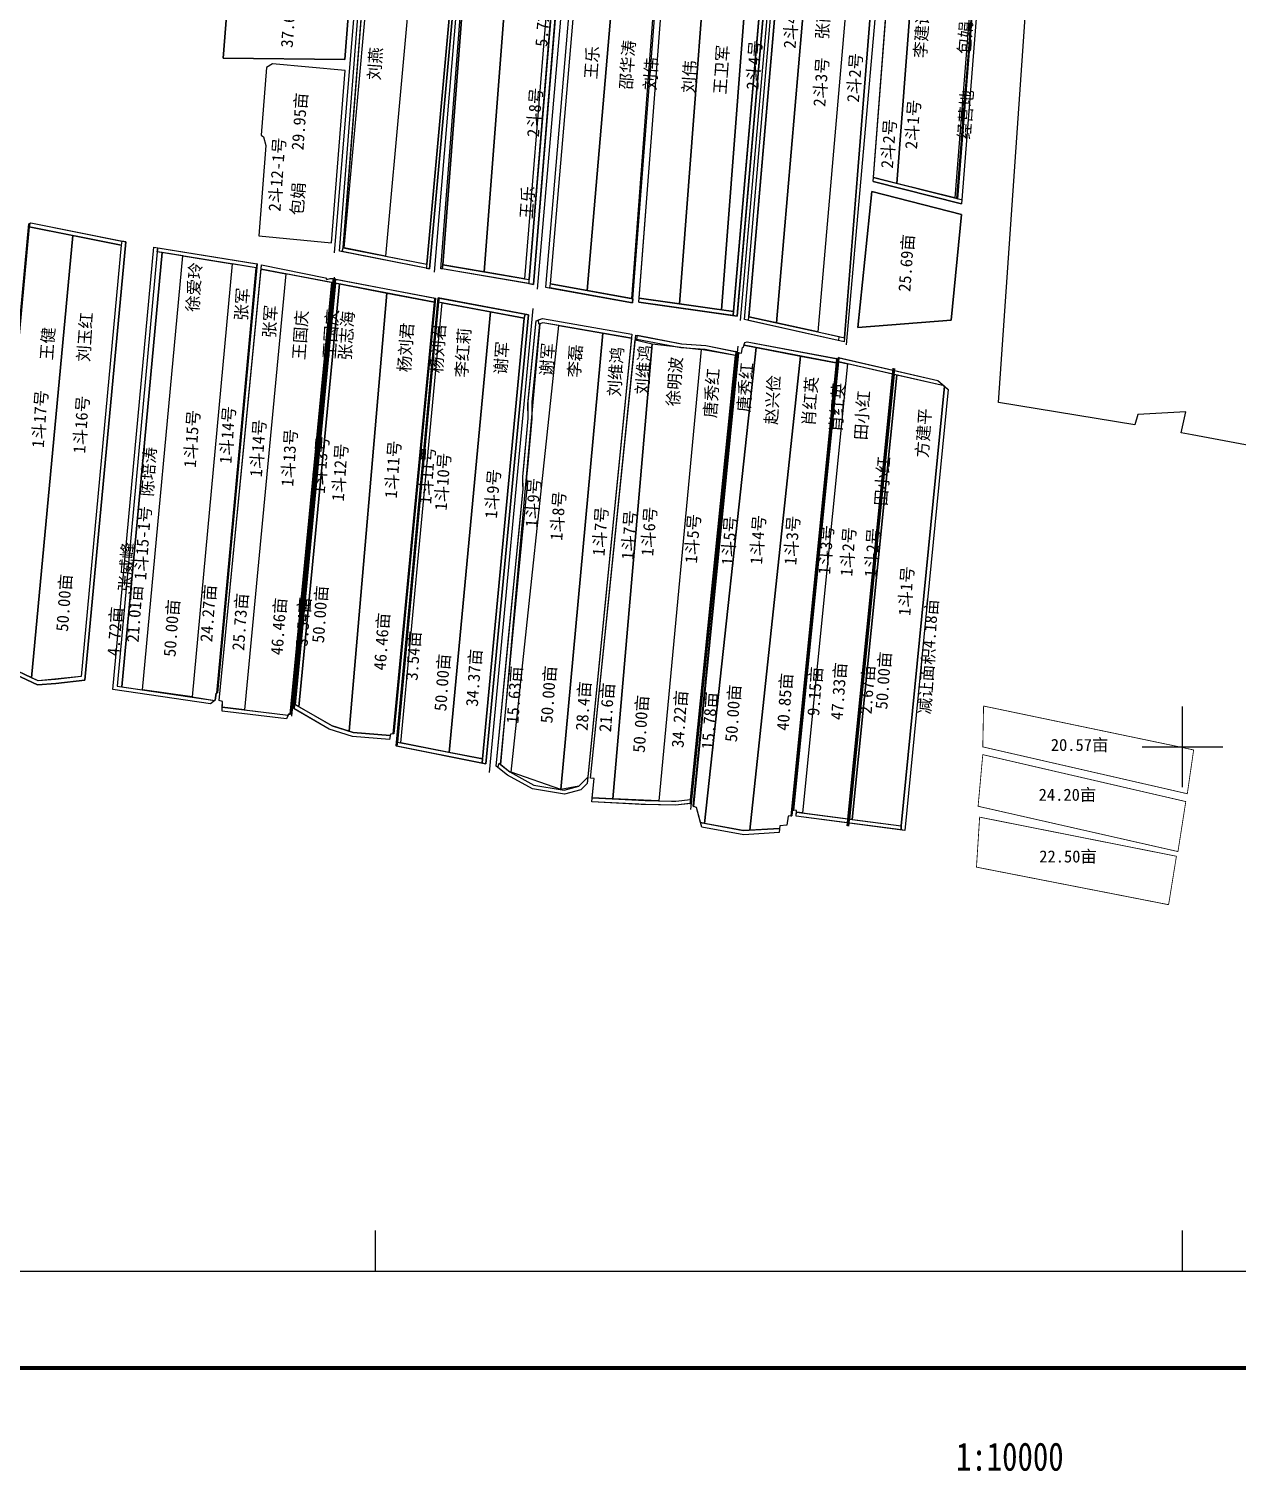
# Model space of a CAD drawing. Extents: x 554595 to 560908, y 4975051 to 4981577.
# Drawn here: x 556571 to 558068, y 4975103 to 4976889 of the extents above; entities that cross this region are included whole.
import ezdxf
from ezdxf.enums import TextEntityAlignment as Align

# ---------------------------------------------------------------- set-up
doc = ezdxf.new("R2010")
doc.units = 0
doc.header["$LTSCALE"] = 10
for name, color, linetype in [('2020.3.23', 7, 'CONTINUOUS'), ('2021新职工', 7, 'CONTINUOUS'), ('2022nian', 7, 'CONTINUOUS'), ('TK', 7, 'CONTINUOUS'), ('ZDH', 1, 'CONTINUOUS'), ('出地桩', 2, 'CONTINUOUS'), ('地块名称', 7, 'CONTINUOUS'), ('扣减林带', 3, 'CONTINUOUS'), ('承包户', 7, 'CONTINUOUS'), ('测地框', 7, 'CONTINUOUS'), ('经营地', 5, 'CONTINUOUS'), ('经营地面积', 5, 'CONTINUOUS'), ('身份地', 1, 'CONTINUOUS'), ('身份地面积', 1, 'CONTINUOUS'), ('４－５', 5, 'CONTINUOUS')]:
    doc.layers.add(name, color=color, linetype=linetype)
doc.styles.add('宋体', font='SimSun.ttf')

msp = doc.modelspace()

# ---------------------------------------------------------------- linework, layer by layer
at = {"layer": '2020.3.23', "color": 3, "linetype": 'Continuous', "elevation": 295.6, "flags": 128}
msp.add_lwpolyline([(557135, 4976588.1), (557083.5, 4976596.9), (557132.5, 4977236.9), (557183.9, 4977227.3)], close=True, dxfattribs=at)
at = {"layer": '2021新职工', "color": 4, "linetype": 'Continuous', "elevation": 295.8, "flags": 128}
msp.add_lwpolyline([(557018.4, 4976014.3), (556972.7, 4976017.9), (556967.4, 4976019.6), (557014.4, 4976562), (557073.1, 4976550.8), (557022.1, 4976016), (557018.6, 4976015.8)], close=True, dxfattribs=at)
at = {"layer": '2021新职工', "color": 4, "linetype": 'Continuous', "flags": 128}
msp.add_lwpolyline([(557082.7, 4976549.9), (557078.4, 4976550.7), (557027.4, 4976006), (557031.6, 4976005.1)], close=True, dxfattribs=at)
at = {"layer": '2022nian', "color": 3, "linetype": 'Continuous', "flags": 128}
for points in [[(557019.3, 4977255.8), (557010.9, 4977257.2), (557003.5, 4977175.8), (556960, 4976618.1), (556961.3, 4976617.9)], [(557012.6, 4976607.8), (556961.3, 4976617.9), (557019.3, 4977255.8), (557070.7, 4977247)], [(557756.5, 4977133.1), (557753.9, 4977133.5), (557717.9, 4976679.8), (557720.5, 4976679.1)], [(556735.7, 4976612), (556729.9, 4976612.9), (556680.2, 4976075.3), (556686, 4976074.5)], [(556761.4, 4976607.9), (556735.7, 4976612), (556686, 4976074.5), (556711.7, 4976070.7)], [(557640.7, 4976461.6), (557585, 4976474.3), (557529.2, 4975918.3), (557585.6, 4975910.8)]]:
    msp.add_lwpolyline(points, close=True, dxfattribs=at)
at = {"layer": '2022nian', "color": 2, "linetype": 'Continuous', "flags": 128}
msp.add_lwpolyline([(556962.5, 4976837.6), (556872.6, 4976845.8), (556865.2, 4976841.4), (556858.7, 4976757.5), (556861.5, 4976755.4), (556864.2, 4976744.8), (556855.5, 4976633), (556945.7, 4976624.3)], close=True, dxfattribs=at)
at = {"layer": '2022nian', "color": 3, "linetype": 'Continuous', "elevation": 295.9, "flags": 128}
msp.add_lwpolyline([(557645.9, 4976460.4), (557642.7, 4976461.1), (557587.5, 4975910.6), (557590.7, 4975910.2)], close=True, dxfattribs=at)
at = {"layer": 'TK', "linetype": 'Continuous'}
for p, q in [((558000, 4975950), (558000, 4976050)), ((557950, 4976000), (558050, 4976000)), ((557000, 4975351), (557000, 4975401)), ((558000, 4975351), (558000, 4975401))]:
    msp.add_line(p, q, dxfattribs=at)
at = {"layer": 'TK', "linetype": 'Continuous', "const_width": 5, "flags": 128}
msp.add_lwpolyline([(554666, 4975231), (560906, 4975231), (560906, 4981471), (554666, 4981471)], close=True, dxfattribs=at)
at = {"layer": 'TK', "linetype": 'Continuous', "flags": 128}
msp.add_lwpolyline([(554786, 4975351), (560786, 4975351), (560786, 4981351), (554786, 4981351)], close=True, dxfattribs=at)
at = {"layer": '出地桩', "color": 2, "linetype": 'Continuous'}
for p, q in [((557195.8, 4976572.7, 295.6), (557248.8, 4977219.4, 295.6)), ((557242.9, 4977216.3, 295.6), (557190.7, 4976578.7, 295.6)), ((557190, 4976573.7, 295.6), (557195.8, 4976572.7, 295.6))]:
    msp.add_line(p, q, dxfattribs=at)
at = {"layer": '出地桩', "color": 2, "linetype": 'Continuous', "flags": 128}
for points in [[(556949.6, 4976611.7), (557003.3, 4977265.4)], [(557073.3, 4976587.9), (557128.7, 4977244.3)], [(557200.7, 4976566.6), (557257.6, 4977221.3)], [(557508.8, 4977174.3), (557451.8, 4976527.8)], [(557583.7, 4976498), (557641.8, 4977158.6)], [(556896.5, 4976037.9), (556949.2, 4976581.6)], [(557141.4, 4975968.3), (557195.7, 4976542.7)], [(557390.7, 4975922.4), (557449.3, 4976496.1)], [(557584.6, 4975902.1), (557641.5, 4976468.8)], [(557585.6, 4975902), (557642.5, 4976468.7)], [(557586.6, 4975901.9), (557643.5, 4976468.6)]]:
    msp.add_lwpolyline(points, dxfattribs=at)
for points in [[(557006.4, 4977263), (557010.3, 4977262.4), (557009.9, 4977257.4), (556959.8, 4976618.2), (556959, 4976613.2), (556955.6, 4976613.9)], [(557063.8, 4976597.7), (557062.8, 4976592.8), (557067.2, 4976592), (557126.3, 4977242.5), (557122.4, 4977243.2), (557122, 4977238.2)], [(557027.4, 4976006), (557026.8, 4976001), (557025.9, 4976001.2), (557077.9, 4976555.9), (557079.1, 4976555.7), (557078.4, 4976550.7)], [(557184.3, 4976530.9), (557185.5, 4976535.8), (557189.7, 4976535), (557137, 4975979.1), (557132.5, 4975980), (557132.6, 4975985.1)]]:
    msp.add_lwpolyline(points, close=True, dxfattribs=at)
for points, elevation in [([(557130.9, 4977242.3), (557132.9, 4977241.9), (557132.5, 4977236.9), (557083.5, 4976596.9), (557082.7, 4976591.9), (557081.1, 4976592.1)], 295.6), ([(557271.3, 4977209.8), (557271.5, 4977214.9), (557265.8, 4977216), (557210.6, 4976569.3), (557216.1, 4976568.3), (557216.9, 4976573.3)], 296.2), ([(556521.6, 4976110.4), (556520.6, 4976110.8), (556570.6, 4976647.7), (556571.8, 4976648.2), (556571.3, 4976644)], 295.4), ([(556803.7, 4976066.7), (556804.5, 4976067), (556853.5, 4976598.1), (556853, 4976598.2), (556852.3, 4976593.3)], 295.8), ([(556946.2, 4976574.9), (556947.1, 4976574.8), (556895.3, 4976040.7), (556894.3, 4976040.7)], 295.8), ([(557073.1, 4976550.8), (557073.8, 4976555.8), (557074.5, 4976555.6), (557023.1, 4976016.1), (557022.1, 4976016)], 295.8), ([(557390.4, 4975935), (557389.5, 4975929.9), (557390.8, 4975930), (557447.6, 4976489.3), (557446.7, 4976489.5), (557446.1, 4976484.5)], 296.1), ([(557450.3, 4976488), (557449.3, 4976488.1), (557393.6, 4975926.5), (557394.5, 4975926.2)], 295.9), ([(557514.8, 4975914.6), (557515.8, 4975914.7), (557572.3, 4976480.7), (557571.4, 4976480.8), (557570.8, 4976475.7)], 295.9), ([(557574.3, 4976476.8), (557574.7, 4976481.8), (557573.8, 4976482), (557517.6, 4975921.5), (557518.6, 4975921.5)], 295.9)]:
    msp.add_lwpolyline(points, close=True, dxfattribs=dict(at, elevation=elevation))
at = {"layer": '地块名称', "color": 3, "linetype": 'Continuous', "flags": 128}
for points, elevation in [([(557457.4, 4976529), (557512.7, 4977170)], 295.2), ([(557462.3, 4976527.9), (557517.7, 4977169.3)], 295.2), ([(557590.7, 4975910.2), (557586.5, 4975910.7)], 295.9), ([(557590.7, 4975910.2), (557586.5, 4975910.7)], 295.9)]:
    msp.add_lwpolyline(points, dxfattribs=dict(at, elevation=elevation))
at = {"layer": '地块名称', "color": 4, "linetype": 'Continuous', "flags": 128}
msp.add_lwpolyline([(557517.3, 4977164.3), (557462.7, 4976532.6)], dxfattribs=at)
for points, elevation in [([(557617.1, 4976705.1), (557651.6, 4977155.5)], 295.3), ([(556901.1, 4976052.1), (556900.6, 4976052.4)], 295.8)]:
    msp.add_lwpolyline(points, dxfattribs=dict(at, elevation=elevation))
at = {"layer": '地块名称', "color": 1, "linetype": 'Continuous', "elevation": 295.9, "flags": 128}
msp.add_lwpolyline([(557704.9, 4976446.8), (557651.3, 4975902.1)], dxfattribs=at)
at = {"layer": '扣减林带', "color": 3, "linetype": 'Continuous'}
for p, q in [((556674.8, 4976071, 295.8), (556725.5, 4976618.7, 295.8)), ((556729.9, 4976612.9, 295.8), (556680.2, 4976075.3, 295.8)), ((556725.5, 4976618.7, 295.8), (556730.7, 4976617.9, 295.8)), ((556730.7, 4976617.9, 295.8), (556729.9, 4976612.9, 295.8)), ((556680.2, 4976075.3, 295.8), (556801.2, 4976057.6, 295.8)), ((556795.6, 4976053.4, 295.8), (556674.8, 4976071, 295.8)), ((556801.2, 4976057.6, 295.8), (556795.6, 4976053.4, 295.8)), ((556810.1, 4976044.3, 295.8), (556810.3, 4976049.3, 295.8)), ((556889.8, 4976034.6, 295.8), (556810.1, 4976044.3, 295.8)), ((556810.3, 4976049.3, 295.8), (556891.9, 4976039.4, 295.8)), ((556891.9, 4976039.4, 295.8), (556889.8, 4976034.6, 295.8))]:
    msp.add_line(p, q, dxfattribs=at)
at = {"layer": '扣减林带', "color": 3, "linetype": 'Continuous', "flags": 128}
for points, elevation in [([(557616.8, 4976700), (557726.1, 4976672.5)], 295.3), ([(557617.1, 4976705.1), (557727.3, 4976677.4)], 295.3), ([(557149.6, 4975976.1), (557165.9, 4976143.1), (557165.9, 4976143.1), (557178.4, 4976271.5), (557183, 4976319.6), (557182.9, 4976324.7), (557182.7, 4976334.2), (557184.3, 4976351.3), (557189.3, 4976406.5), (557189.2, 4976417.9), (557189.4, 4976427.4), (557191.4, 4976447.7), (557199.3, 4976527.6)], 295.8), ([(557154.9, 4975978.4), (557170.8, 4976142.6), (557183.3, 4976271), (557188, 4976319.4), (557187.9, 4976324.8), (557187.7, 4976334), (557189.3, 4976350.8), (557194.3, 4976406.3), (557194.2, 4976417.9), (557194.4, 4976427.1), (557196.4, 4976447.3), (557203.9, 4976523.9)], 295.8)]:
    msp.add_lwpolyline(points, dxfattribs=dict(at, elevation=elevation))
for points, elevation in [([(556571.3, 4976644), (556571.8, 4976648.2), (556573.1, 4976648.7), (556686.1, 4976626.2), (556685.3, 4976621.2)], 295.4), ([(556523.8, 4976109.3), (556520.6, 4976110.8), (556520.2, 4976105.5), (556581.4, 4976076.8), (556604.2, 4976078.3), (556640.1, 4976082.7), (556690.7, 4976625.2), (556686.1, 4976626.2), (556685.3, 4976621.2), (556635.7, 4976087.2), (556582.3, 4976081.8)], 295.4), ([(556729.9, 4976612.9), (556730.7, 4976617.9), (556853, 4976598.2), (556852.3, 4976593.3)], 295.8), ([(556858.4, 4976591.7), (556858.8, 4976596.7), (556938.4, 4976580.8), (556939.9, 4976578.9), (556944.2, 4976579.8), (556947.6, 4976579.8), (556947.1, 4976574.8)], 295.8), ([(557190.3, 4976578.7), (557190, 4976573.7), (557082.8, 4976591.9), (557083.5, 4976596.9)], 295.6), ([(556950.6, 4976574.1), (556951.2, 4976579.1), (557073.8, 4976555.8), (557073.1, 4976550.8)], 295.8), ([(557319, 4976554.7), (557318.6, 4976549.7), (557216.1, 4976568.3), (557216.9, 4976573.3)], 296.2), ([(557443.5, 4976539.2), (557443.1, 4976534.1), (557326.3, 4976550.8), (557326.7, 4976555.8)], 295.6), ([(557202.4, 4976523.4), (557202.3, 4976528.6), (557207, 4976530.3), (557317.9, 4976511.1), (557317.4, 4976506.1), (557207.4, 4976525.1)], 295.8), ([(557324, 4976504.6), (557324.6, 4976509.6), (557379.7, 4976499.2), (557409.3, 4976497.1), (557446.7, 4976489.5), (557446.1, 4976484.5), (557408.6, 4976492.1), (557378.6, 4976494.3)], 296.1), ([(557456.7, 4976497.3), (557457.6, 4976500.9), (557460.5, 4976501.7), (557571.5, 4976480.8), (557570.8, 4976475.7)], 295.9), ([(557574.3, 4976476.8), (557574.7, 4976481.8), (557696.9, 4976453.8), (557704.7, 4976446.9)], 295.9), ([(557704.9, 4976446.8), (557709.5, 4976442.7), (557655.8, 4975896.5), (557651.3, 4975897.1), (557651.3, 4975902.1), (557651.3, 4975902.1)], 295.9), ([(557018.4, 4976014.3), (557017.7, 4976009.3), (556971.7, 4976013), (556942.7, 4976022.1), (556899.6, 4976047.2), (556900.6, 4976052.4), (556946.4, 4976026.2), (556972.7, 4976017.9)], 295.8), ([(557263.1, 4975962.6), (557262.3, 4975954.7), (557254.7, 4975946.9), (557234.2, 4975941.5), (557194.7, 4975947.9), (557163.9, 4975965), (557151.7, 4975974.5), (557153.2, 4975979.7), (557166.7, 4975969.2), (557196.4, 4975952.7), (557231.5, 4975947), (557234, 4975946.6), (557252.1, 4975951.4)], 295.8), ([(557390.4, 4975935), (557389.5, 4975929.9), (557372, 4975927.7), (557334.8, 4975928.6), (557268.2, 4975932), (557268.6, 4975937), (557334.1, 4975933.6), (557366.8, 4975932.9), (557372.2, 4975932.8)], 296.1), ([(557651.3, 4975902.1), (557651.3, 4975897.1), (557521.5, 4975914.3), (557521.7, 4975919.3)], 295.9), ([(557500.6, 4975898.8), (557500.2, 4975893.8), (557456.4, 4975891.2), (557404.4, 4975900.8), (557402.9, 4975906.2), (557455.7, 4975896.4)], 295.9)]:
    msp.add_lwpolyline(points, close=True, dxfattribs=dict(at, elevation=elevation))
for points in [[(557063.8, 4976597.7), (557062.8, 4976592.8), (556959, 4976613.2), (556960, 4976618.1)], [(557078.4, 4976550.7), (557079.1, 4976555.7), (557185.5, 4976535.8), (557184.3, 4976530.9)], [(557574.4, 4976508.2), (557573.4, 4976503.3), (557462.3, 4976527.9), (557462.7, 4976532.6)], [(557132.6, 4975985.1), (557132.5, 4975980), (557026.8, 4976001), (557027.4, 4976006)]]:
    msp.add_lwpolyline(points, close=True, dxfattribs=at)
at = {"layer": '扣减林带', "color": 2, "linetype": 'Continuous', "elevation": 295.8, "flags": 128}
msp.add_lwpolyline([(556899.2, 4976047.4), (556899.6, 4976047.2), (556900.6, 4976052.4), (556901.1, 4976052.1), (556951.1, 4976574), (556950.6, 4976574.1), (556951.2, 4976579.1), (556950.1, 4976579.3)], close=True, dxfattribs=at)
at = {"layer": '扣减林带', "color": 1, "linetype": 'Continuous', "elevation": 295.9, "flags": 128}
msp.add_lwpolyline([(557709.5, 4976442.7), (557655.8, 4975896.5)], dxfattribs=at)
at = {"layer": '测地框', "color": 7, "linetype": 'Continuous', "flags": 128}
for points in [[(557006.4, 4977263), (557126.3, 4977242.5), (557067.2, 4976592), (556955.6, 4976613.9)], [(557189.7, 4976535), (557077.9, 4976555.9), (557025.9, 4976001.2), (557137, 4975979.1)]]:
    msp.add_lwpolyline(points, close=True, dxfattribs=at)
for points, elevation in [([(557130.9, 4977242.3), (557247.2, 4977220.6), (557248.8, 4977219.4), (557195.8, 4976572.7), (557082.8, 4976591.9), (557081.1, 4976592.1)], 295.6), ([(557210.6, 4976569.3), (557318.6, 4976549.7), (557368.4, 4977196.3), (557265.8, 4977216)], 296.2), ([(557375.8, 4977195.4), (557503.4, 4977172), (557448.1, 4976533.4), (557326.3, 4976550.8)], 295.6), ([(557512.7, 4977170), (557632.9, 4977153.1), (557580.9, 4976501.6), (557457.4, 4976529)], 295.2), ([(557651.6, 4977155.5), (557762.9, 4977137.1), (557726.1, 4976672.5), (557616.8, 4976700)], 295.3), ([(556974.2, 4977006), (556962.4, 4976851.1), (556811.4, 4976852.6), (556825.5, 4977030.1)], 295.2), ([(556872.6, 4976845.8), (556865.2, 4976841.4), (556858.7, 4976757.5), (556861.5, 4976755.4), (556864.2, 4976744.8), (556855.5, 4976633), (556945.7, 4976624.3), (556962.5, 4976837.6)], 296), ([(557615.1, 4976687.6), (557726.2, 4976659.4), (557713.5, 4976528.2), (557597.7, 4976519.4)], 296), ([(556570.6, 4976647.7), (556573.1, 4976648.7), (556690.7, 4976625.2), (556640.1, 4976082.7), (556604.2, 4976078.3), (556581.4, 4976076.8), (556520.2, 4976105.5)], 295.4), ([(556725.5, 4976618.7), (556853.5, 4976598.1), (556804.5, 4976067), (556802.7, 4976066.4), (556801.5, 4976057.9), (556795.6, 4976053.4), (556674.8, 4976071)], 295.8), ([(556858.8, 4976596.7), (556938.4, 4976580.8), (556939.9, 4976578.9), (556944.2, 4976579.8), (556947.6, 4976579.8), (556895.3, 4976040.7), (556892.4, 4976040.7), (556889.8, 4976034.6), (556810.1, 4976044.3), (556810.7, 4976056.4), (556806.6, 4976057.3)], 295.8), ([(556950.1, 4976579.3), (557074.5, 4976555.6), (557023.1, 4976016.1), (557018.6, 4976015.8), (557017.7, 4976009.3), (556971.7, 4976013), (556942.7, 4976022.1), (556899.2, 4976047.4)], 295.8), ([(557183, 4976319.6), (557182.7, 4976334.2), (557189.3, 4976406.5), (557189.1, 4976424.7), (557199.3, 4976527.6), (557207, 4976530.3), (557317.9, 4976511.1), (557262.3, 4975954.7), (557254.7, 4975946.9), (557234.2, 4975941.5), (557194.7, 4975947.9), (557163.9, 4975965), (557149.6, 4975976.1)], 295.8), ([(557322.6, 4976510), (557379.2, 4976499.2), (557409.3, 4976497.1), (557447.6, 4976489.3), (557390.8, 4975930), (557372, 4975927.7), (557329.1, 4975928.8), (557268.2, 4975932), (557270.9, 4975960.9), (557266.6, 4975961.2)], 296.1), ([(557449.3, 4976488.2), (557453.4, 4976487.6), (557454.9, 4976494.7), (557456.1, 4976495.3), (557457.6, 4976500.9), (557460.5, 4976501.7), (557572.3, 4976480.7), (557515.8, 4975914.7), (557511.4, 4975914.4), (557509.9, 4975903.2), (557500.9, 4975902.2), (557500.2, 4975893.8), (557456.4, 4975891.2), (557404.4, 4975900.8), (557397.7, 4975925), (557393.6, 4975926.5)], 295.9), ([(557573.8, 4976482), (557696.9, 4976453.8), (557709.5, 4976442.7), (557655.8, 4975896.5), (557521.5, 4975914.3), (557521.7, 4975921.4), (557517.6, 4975921.5)], 295.9)]:
    msp.add_lwpolyline(points, close=True, dxfattribs=dict(at, elevation=elevation))
msp.add_lwpolyline([(558267.5, 4976338.4), (558011.9, 4976386.5), (557998.2, 4976388.8), (558004.1, 4976415), (557944.4, 4976411.4), (557941, 4976398.7), (557771.8, 4976426.3), (557819, 4977106.6), (557851.8, 4977108.3), (557881.3, 4977132.4), (557943.5, 4977168.5), (557965.8, 4977170), (558222.3, 4977146.1)], dxfattribs=at)
for points, elevation in [([(557210.6, 4976569.3), (557318.6, 4976549.7)], 296.2), ([(557326.3, 4976550.8), (557448.1, 4976533.4)], 295.6)]:
    msp.add_lwpolyline(points, dxfattribs=dict(at, elevation=elevation))
at = {"layer": '测地框', "color": 7, "const_width": 1}
for points, elevation in [([(557753.5, 4976050.6), (558001.4, 4975998.9), (558013.7, 4975996.2), (558005.9, 4975942), (557752.5, 4976000), (557753.5, 4976050.6)], 121), ([(557752.5, 4975990.4), (558004, 4975932.3), (557994.3, 4975870.4), (557746.7, 4975926.5), (557752.5, 4975990.4)], 123), ([(557748.6, 4975913), (557744.7, 4975851.1), (557982.7, 4975804.6), (557992.4, 4975864.6), (557748.6, 4975913)], 125)]:
    msp.add_lwpolyline(points, dxfattribs=dict(at, elevation=elevation))
at = {"layer": '经营地', "color": 5, "linetype": 'Continuous', "flags": 128}
for points in [[(557757.5, 4977132.9), (557756.5, 4977133.1), (557720.5, 4976679.1), (557721.6, 4976678.8)], [(556974.2, 4977006), (556825.5, 4977030.1), (556811.4, 4976852.6), (556962.4, 4976851.1)], [(557726.2, 4976659.4), (557615.1, 4976687.6), (557597.7, 4976519.4), (557713.5, 4976528.2)]]:
    msp.add_lwpolyline(points, close=True, dxfattribs=at)
at = {"layer": '经营地', "color": 4, "linetype": 'Continuous', "elevation": 295.8, "flags": 128}
msp.add_lwpolyline([(556905.3, 4976049.7), (556901.1, 4976052.1), (556951.1, 4976574), (556955.6, 4976573.2)], close=True, dxfattribs=at)
at = {"layer": '身份地', "color": 1, "linetype": 'Continuous', "flags": 128}
for points in [[(557012.6, 4976607.8), (557063.8, 4976597.7), (557122, 4977238.2), (557070.7, 4977247)], [(557517.3, 4977164.3), (557551.5, 4977159.5), (557496.9, 4976525.1), (557462.7, 4976532.6)], [(557551.5, 4977159.5), (557603.3, 4977152.2), (557548.2, 4976514), (557496.9, 4976525.1)], [(557091.6, 4975993.2), (557031.6, 4976005.1), (557082.7, 4976549.9), (557142.8, 4976538.7)], [(557132.6, 4975985.1), (557091.6, 4975993.2), (557142.8, 4976538.7), (557184.3, 4976530.9)], [(557529.2, 4975918.3), (557521.7, 4975919.3), (557521.7, 4975921.4), (557518.6, 4975921.5), (557574.3, 4976476.8), (557585, 4976474.3)]]:
    msp.add_lwpolyline(points, close=True, dxfattribs=at)
for points, elevation in [([(557184.8, 4976579.6), (557135, 4976588.1), (557183.9, 4977227.3), (557237, 4977217.4)], 295.6), ([(557184.8, 4976579.7), (557190.6, 4976578.6), (557242.9, 4977216.3), (557237, 4977217.4)], 295.6), ([(557262.6, 4976565), (557216.9, 4976573.3), (557271.3, 4977209.8), (557316.9, 4977201.1)], 296.2), ([(557317.4, 4976555), (557262.6, 4976565), (557316.9, 4977201.1), (557365.3, 4977191.8)], 296.2), ([(557428.8, 4976541.2), (557376.6, 4976548.7), (557425.2, 4977181.3), (557477.2, 4977171.8)], 295.6), ([(557443.5, 4976539.2), (557428.8, 4976541.2), (557477.2, 4977171.8), (557497.1, 4977168.1), (557498.1, 4977167.9)], 295.6), ([(557680.2, 4977145.7), (557753.9, 4977133.5), (557717.9, 4976679.8), (557646.1, 4976697.8)], 295.3), ([(556571.3, 4976644), (556625.1, 4976633.3), (556574.1, 4976085.7), (556521.6, 4976110.4)], 295.4), ([(556625.1, 4976633.3), (556685.3, 4976621.2), (556635.7, 4976087.2), (556603.7, 4976083.3), (556582.3, 4976081.8), (556574.1, 4976085.7)], 295.4), ([(556773, 4976061.8), (556711.7, 4976070.7), (556761.4, 4976607.9), (556822.6, 4976598)], 295.8), ([(556852.3, 4976593.3), (556822.6, 4976598), (556773, 4976061.8), (556801.2, 4976057.6), (556801.5, 4976057.9), (556802.7, 4976066.4), (556803.7, 4976066.7)], 295.8), ([(556837.8, 4976045.9), (556810.3, 4976049.3), (556810.7, 4976056.4), (556806.6, 4976057.3), (556858.4, 4976591.7), (556889.1, 4976585.8)], 295.8), ([(556946.2, 4976574.9), (556889.1, 4976585.8), (556837.8, 4976045.9), (556891.9, 4976039.4), (556892.4, 4976040.7), (556894.3, 4976040.7)], 295.8), ([(556967.4, 4976019.6), (556946.4, 4976026.2), (556905.3, 4976049.7), (556955.6, 4976573.2), (557014.4, 4976562)], 295.8), ([(557227.4, 4976521.7), (557207.4, 4976525.1), (557203.9, 4976523.9), (557154.9, 4975978.4), (557166.7, 4975969.2), (557167.8, 4975968.6), (557168.1, 4975968.7)], 295.8), ([(557229.9, 4975947.3), (557168.1, 4975968.7), (557227.4, 4976521.7), (557281.8, 4976512.3)], 295.8), ([(557263.1, 4975962.6), (557252.1, 4975951.4), (557229.9, 4975947.3), (557281.8, 4976512.3), (557317.4, 4976506.1)], 295.8), ([(557294, 4975935.7), (557268.6, 4975937), (557270.9, 4975960.9), (557266.6, 4975961.2), (557322, 4976504.2), (557342.9, 4976498.9), (557294, 4975935.7)], 296.1), ([(557351.1, 4975933.2), (557294, 4975935.7), (557342.9, 4976498.9), (557403.7, 4976492.1)], 296.1), ([(557446.1, 4976484.5), (557403.7, 4976492.1), (557351.1, 4975933.2), (557372.2, 4975932.8), (557390.4, 4975935)], 296.1), ([(557407.7, 4975905.3), (557402.9, 4975906.2), (557397.7, 4975925), (557394.5, 4975926.2), (557450.3, 4976488), (557453.4, 4976487.6), (557454.9, 4976494.7), (557456.1, 4976495.3), (557456.7, 4976497.3), (557471.9, 4976494.4)], 295.9), ([(557464, 4975896.9), (557455.7, 4975896.4), (557407.7, 4975905.3), (557471.9, 4976494.4), (557526.8, 4976484)], 295.9), ([(557570.8, 4976475.7), (557514.8, 4975914.6), (557511.4, 4975914.4), (557509.9, 4975903.2), (557500.9, 4975902.2), (557500.6, 4975898.8), (557464, 4975896.9), (557526.8, 4976484)], 295.9), ([(557651.3, 4975902.1), (557704.9, 4976446.8), (557704.7, 4976446.9), (557645.9, 4976460.4), (557590.7, 4975910.2)], 295.9)]:
    msp.add_lwpolyline(points, close=True, dxfattribs=dict(at, elevation=elevation))
at = {"layer": '身份地', "color": 1, "linetype": 'Continuous', "elevation": 295.6, "flags": 128}
for points in [[(557443.1, 4976534.1), (557443.6, 4976539.6), (557498.5, 4977172.9)], [(557448.1, 4976533.4), (557448.6, 4976539.2), (557503.4, 4977172)]]:
    msp.add_lwpolyline(points, dxfattribs=at)
at = {"layer": '４－５', "color": 2, "linetype": 'Continuous', "flags": 128}
for points, elevation in [([(557319, 4976554.7), (557368, 4977191.5), (557366.3, 4977191.6), (557365.3, 4977191.8), (557317.4, 4976555)], 296.2), ([(557425.2, 4977181.3), (557376.6, 4976548.7), (557326.7, 4976555.8), (557375.4, 4977190.2)], 295.6), ([(557651.2, 4977150.5), (557680.2, 4977145.7), (557646.1, 4976697.8), (557617.1, 4976705.1)], 295.3)]:
    msp.add_lwpolyline(points, close=True, dxfattribs=dict(at, elevation=elevation))
msp.add_lwpolyline([(557548.2, 4976514), (557581.3, 4976506.7), (557632.5, 4977148.3), (557603.3, 4977152.2)], close=True, dxfattribs=at)

# ---------------------------------------------------------------- texts
at = {"layer": '2021新职工', "color": 4, "linetype": 'Continuous', "style": '宋体'}
for p in [(557042.9, 4976463.5, 293.8), (557082.7, 4976462.2, 293.8)]:
    msp.add_text('杨刘君', height=15, rotation=86, dxfattribs=at).set_placement(p)
for s, p in [('46.46亩', (557007.5, 4976130.5)), ('3.54亩', (557046.6, 4976112.9))]:
    msp.add_text(s, height=15, rotation=86, dxfattribs=at).set_placement(p, align=Align.MIDDLE)
at = {"layer": '2022nian', "color": 3, "linetype": 'Continuous', "style": '宋体'}
for s, p in [('包娟', (557736.6, 4976857.1, 589)), ('刘燕', (557005.6, 4976825, 293.8)), ('田小红', (557608.5, 4976379.3, 293.8)), ('田小红', (557633.4, 4976297.8, 293.8))]:
    msp.add_text(s, height=15, rotation=86, dxfattribs=at).set_placement(p)
at = {"layer": '2022nian', "color": 2, "linetype": 'Continuous', "style": '宋体'}
msp.add_text('29.95亩', height=15, rotation=86, dxfattribs=at).set_placement((556905.6, 4976774.5), align=Align.MIDDLE)
msp.add_text('包娟', height=15, rotation=86, dxfattribs=at).set_placement((556910, 4976657.6, 293.8))
at = {"layer": '2022nian', "color": 3, "linetype": 'Continuous', "style": '宋体'}
for s, p in [('陈培涛', (556718.5, 4976340.8)), ('张威峰', (556691.5, 4976222.8, 295.8)), ('21.01亩', (556701.4, 4976165)), ('4.72亩', (556677, 4976143.1))]:
    msp.add_text(s, height=15, rotation=86, dxfattribs=at).set_placement(p, align=Align.MIDDLE)
at = {"layer": 'TK', "linetype": 'Continuous', "style": '宋体', "width": 0.8}
msp.add_text('1:10000', height=35, dxfattribs=at).set_placement((557786, 4975121), align=Align.MIDDLE)
at = {"layer": 'ZDH', "color": 1, "linetype": 'Continuous', "style": '宋体'}
for s, p in [('20.57亩', (557872.5, 4976002.8)), ('24.20亩', (557857.5, 4975941.1)), ('22.50亩', (557858.2, 4975864.7))]:
    msp.add_text(s, height=15, dxfattribs=at).set_placement(p, align=Align.MIDDLE)
at = {"layer": '地块名称', "color": 7, "linetype": 'Continuous', "style": '宋体'}
for s, p in [('2斗4号', (557520.5, 4976864.3, 293.8)), ('2斗4号', (557474.4, 4976813.1, 589.3)), ('2斗3号', (557557.3, 4976792.2, 293.8)), ('2斗2号', (557599, 4976797.6, 293.8)), ('2斗8号', (557202.6, 4976754.5, 589.3)), ('2斗1号', (557671, 4976739.6, 293.8)), ('2斗2号', (557641.1, 4976715.9, 293.8)), ('2斗12-1号', (556882.4, 4976662.4, 293.8)), ('1斗17号', (556589.2, 4976369.9, 293.8)), ('1斗16号', (556640.4, 4976362.9, 293.8)), ('1斗15号', (556777.5, 4976345.2, 293.8)), ('1斗14号', (556821.6, 4976350.1, 293.8)), ('1斗14号', (556859.4, 4976333.7, 293.8)), ('1斗13号', (556898.2, 4976321.9, 293.8)), ('1斗13号', (556937.3, 4976312.9, 589.5)), ('1斗12号', (556960.9, 4976303.7, 293.8)), ('1斗11号', (557026.5, 4976307.3, 293.8)), ('1斗11号', (557069.1, 4976300.3, 589.6)), ('1斗10号', (557088.3, 4976292.3, 293.8)), ('1斗9号', (557150.6, 4976282.3, 295.8)), ('1斗9号', (557200.6, 4976271.4, 295.8)), ('1斗8号', (557231.5, 4976255, 293.8)), ('1斗15-1号', (556716, 4976206.2, 293.8)), ('1斗7号', (557283.9, 4976235.9, 293.8)), ('1斗7号', (557319.6, 4976231.3, 296.1)), ('1斗6号', (557344.2, 4976235.8, 293.8)), ('1斗5号', (557398.4, 4976226.9, 293.8)), ('1斗5号', (557443.7, 4976224.3, 589.6)), ('1斗4号', (557479, 4976225.4, 293.8)), ('1斗3号', (557521.4, 4976224.7, 293.8)), ('1斗3号', (557563.3, 4976213, 293.8)), ('1斗2号', (557590.8, 4976210.8, 293.8)), ('1斗2号', (557620.7, 4976209.5, 295.9)), ('1斗1号', (557662.7, 4976161.9, 293.8))]:
    msp.add_text(s, height=15, rotation=86, dxfattribs=at).set_placement(p)
at = {"layer": '承包户', "color": 1, "linetype": 'Continuous', "style": '宋体'}
for s, p in [('张丽', (557560.7, 4976875.4, 293.8)), ('李建设', (557682.1, 4976852.5, 293.8)), ('王乐', (557274.2, 4976826.5, 293.8)), ('邵华涛', (557317.6, 4976813.4, 293.8)), ('王卫军', (557434.1, 4976807.3, 293.8)), ('王乐', (557194.2, 4976653.2, 589.3)), ('徐爱玲', (556780.7, 4976538.1, 293.8)), ('张军', (556840.8, 4976527.2, 293.8)), ('张军', (556875.6, 4976505.8, 293.8)), ('王国庆', (556912.5, 4976478.9, 293.8)), ('王国庆', (556950.1, 4976480.1, 589.6)), ('张志海', (556969.5, 4976478.1, 293.8)), ('刘玉红', (556645.5, 4976476.4, 293.8)), ('王健', (556599.9, 4976478.3, 293.8)), ('李红莉', (557113.7, 4976456.8, 293.8)), ('谢军', (557162.3, 4976460.7, 293.8)), ('谢军', (557218.9, 4976458.8, 293.8)), ('李磊', (557253.3, 4976456.8, 293.8)), ('刘维鸿', (557303.1, 4976433.3, 293.8)), ('刘维鸿', (557337.4, 4976435.6, 296.1)), ('徐明波', (557376, 4976421.2, 293.8)), ('唐秀红', (557422, 4976406.9, 293.8)), ('唐秀红', (557463.6, 4976414, 293.8)), ('赵兴俭', (557497.4, 4976398.6, 293.8)), ('肖红英', (557543.9, 4976396.7, 293.8)), ('肖红英', (557577.5, 4976389.4, 293.8)), ('方建平', (557684.4, 4976357.4, 293.8))]:
    msp.add_text(s, height=15, rotation=86, dxfattribs=at).set_placement(p)
at = {"layer": '经营地', "color": 5, "linetype": 'Continuous', "style": '宋体'}
msp.add_text('经营地', height=15, rotation=86, dxfattribs=at).set_placement((557736.5, 4976751.7, 589))
at = {"layer": '经营地面积', "color": 5, "linetype": 'Continuous', "style": '宋体'}
for s, p in [('37.62亩', (556892.3, 4976901.6)), ('25.69亩', (557657.4, 4976599.2))]:
    msp.add_text(s, height=15, rotation=86, dxfattribs=at).set_placement(p, align=Align.MIDDLE)
at = {"layer": '经营地面积', "color": 3, "linetype": 'Continuous', "style": '宋体'}
msp.add_text('减让面积4.18亩', height=15, rotation=86, dxfattribs=at).set_placement((557684.7, 4976111.9), align=Align.MIDDLE)
at = {"layer": '身份地面积', "color": 1, "linetype": 'Continuous', "style": '宋体'}
for s, p in [('5.72亩', (557207.2, 4976897.5, 295.6)), ('50.00亩', (556613.9, 4976178.5)), ('24.27亩', (556792.5, 4976165.5)), ('50.00亩', (556747.1, 4976147.2)), ('25.73亩', (556832.1, 4976154.9)), ('46.46亩', (556879.8, 4976149.3)), ('3.54亩', (556910.3, 4976155.2, 295.8)), ('50.00亩', (556931, 4976164.4)), ('50.00亩', (557082.5, 4976079.9)), ('34.37亩', (557121.6, 4976085.7)), ('50.00亩', (557628.9, 4976082.3)), ('15.63亩', (557171.8, 4976064.5, 295.8)), ('50.00亩', (557214, 4976064.9)), ('9.15亩', (557544.1, 4976069, 295.9)), ('47.33亩', (557573.6, 4976069)), ('2.67亩', (557609.1, 4976071.1)), ('28.4亩', (557257.2, 4976050.7)), ('21.6亩', (557286.3, 4976048.9)), ('50.00亩', (557442.6, 4976041.7)), ('40.85亩', (557506.7, 4976055.8)), ('50.00亩', (557328.4, 4976028.5)), ('34.22亩', (557376.4, 4976034.6)), ('15.78亩', (557413.5, 4976032.6, 295.9))]:
    msp.add_text(s, height=15, rotation=86, dxfattribs=at).set_placement(p, align=Align.MIDDLE)
at = {"layer": '４－５', "color": 2, "linetype": 'Continuous', "style": '宋体'}
for p in [(557347.3, 4976812.5, 293.8), (557395, 4976808.9, 293.8)]:
    msp.add_text('刘伟', height=15, rotation=86, dxfattribs=at).set_placement(p)

doc.saveas('drawing.dxf')
